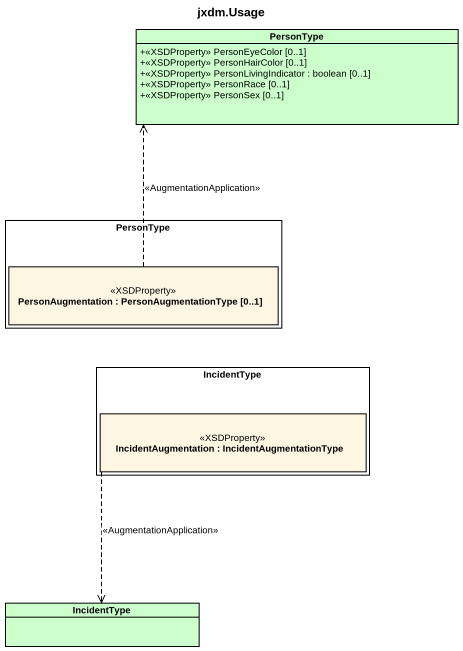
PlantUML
@startuml
title jxdm.Usage
allowmixing
hide circle
hide empty members
skinparam classAttributeIconSize 0
class PersonType #CCFFCC {
  +<<XSDProperty>> PersonEyeColor [0..1]
  +<<XSDProperty>> PersonHairColor [0..1]
  +<<XSDProperty>> PersonLivingIndicator : boolean [0..1]
  +<<XSDProperty>> PersonRace [0..1]
  +<<XSDProperty>> PersonSex [0..1]
}
rectangle "PersonType" as PersonType_2 {
  rectangle "PersonAugmentation : PersonAugmentationType [0..1]" as PersonAugmentation <<XSDProperty>>
}
rectangle IncidentType {
  rectangle "IncidentAugmentation : IncidentAugmentationType" as IncidentAugmentation <<XSDProperty>>
}
class "IncidentType" as IncidentType_2 #CCFFCC
PersonAugmentation .up.> PersonType : <<AugmentationApplication>>
IncidentAugmentation ..> IncidentType_2 : <<AugmentationApplication>>
@enduml
